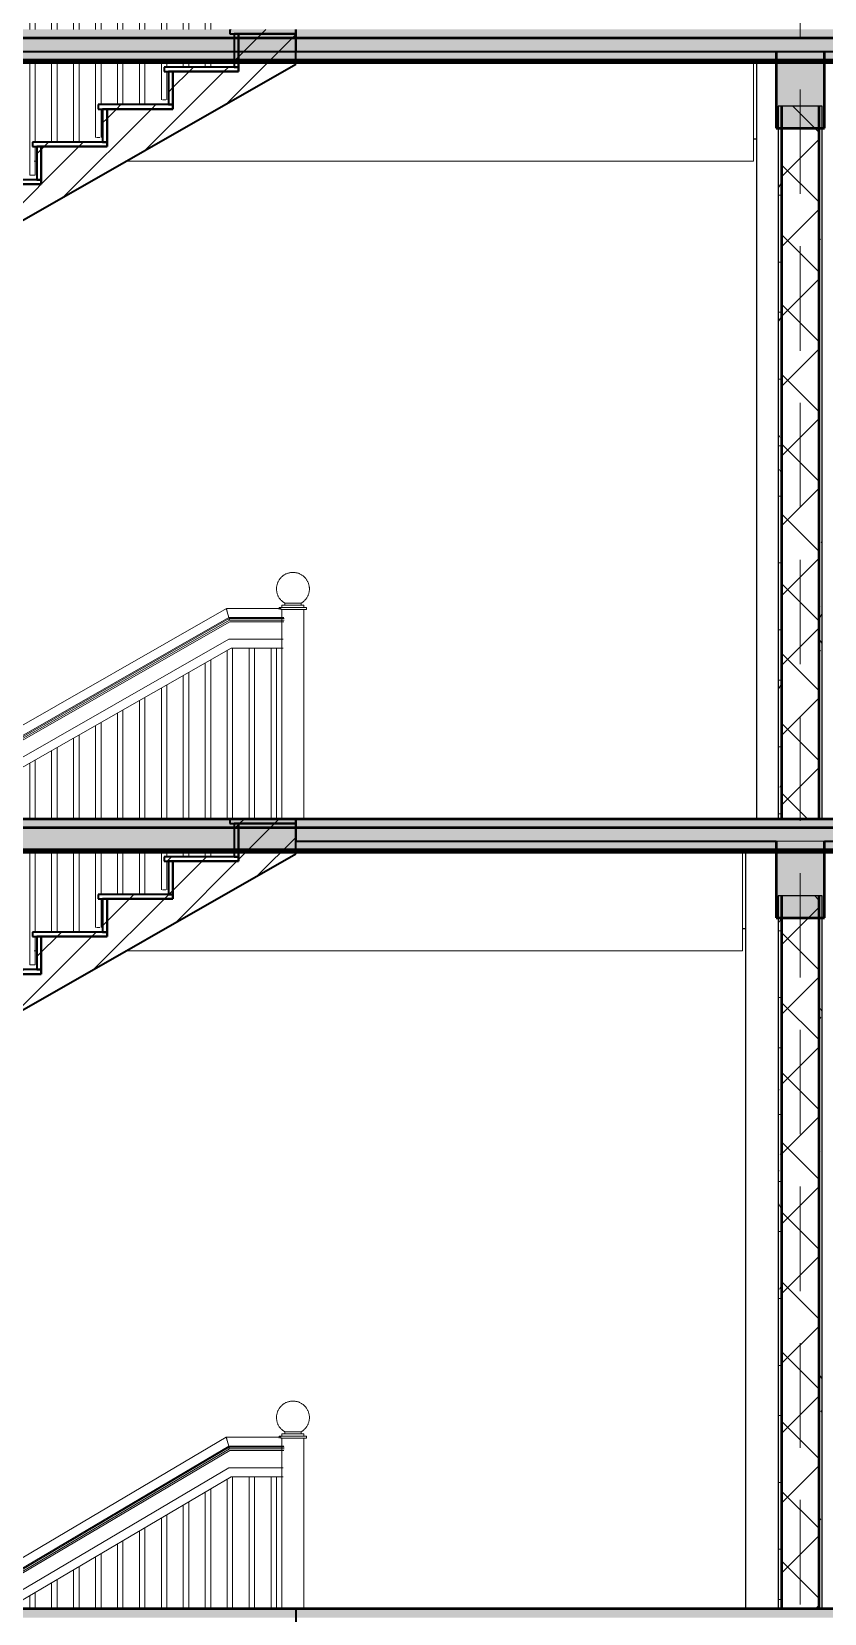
# Model space of a CAD drawing. Header units: millimetres. Extents: x -20510 to 108935, y -243239 to 20306.
# Drawn here: x 53696 to 57310, y -60120 to -52910 of the extents above; entities that cross this region are included whole.
import ezdxf

# ---------------------------------------------------------------- set-up
doc = ezdxf.new("R2010")
doc.units = ezdxf.units.MM
doc.linetypes.add('Hidden', pattern=[714.375, 476.25, -238.125])
for name, color, linetype, lineweight in [('A-FLOR', 7, 'Continuous', 9), ('A-FLOR-HRAL', 2, 'Continuous', 9), ('A-FLOR-MCUT', 7, 'Continuous', 50), ('A-FLOR-PATT', 8, 'Continuous', 9), ('A-WALL', 7, 'Continuous', 25), ('A-WALL-PATT', 8, 'Continuous', 18), ('S-BEAM', 7, 'Continuous', 9), ('S-COLS', 7, 'Continuous', 25), ('S-FNDN', 7, 'Continuous', 9), ('S-GRID', 1, 'Continuous', 9), ('S-STRS', 2, 'Continuous', 18)]:
    doc.layers.add(name, color=color, linetype=linetype, lineweight=lineweight)
pattern_1 = [(0, (59370.136, -57999.29), (304.8, 76.2), [25.146, -203.454, 25.146, -203.454, -1219.2]), (0, (59370.136, -57999.29), (304.8, 76.2), [-457.2, 25.146, -432.054, 25.146, -203.454, -533.4]), (0, (59370.136, -57999.29), (304.8, 76.2), [-1143, 25.146, -127.254, 25.146, -355.854]), (120, (59484.436, -57961.19), (-218.3911, 225.8645), [25.146, -203.454, 25.146, -203.454, -1219.2]), (120, (59484.436, -57961.19), (-218.3911, 225.8645), [-457.2, 25.146, -432.054, 25.146, -203.454, -533.4]), (120, (59484.436, -57961.19), (-218.3911, 225.8645), [-1143, 25.146, -127.254, 25.146, -355.854]), (240, (59522.536, -57808.79), (-86.4089, -302.0645), [25.146, -203.454, 25.146, -203.454, -1219.2]), (240, (59522.536, -57808.79), (-86.4089, -302.0645), [-457.2, 25.146, -432.054, 25.146, -203.454, -533.4]), (240, (59522.536, -57808.79), (-86.4089, -302.0645), [-1143, 25.146, -127.254, 25.146, -355.854])]
pattern_2 = [(45, (59370.14, -57999.3), (-159.099, 159.099), []), (135, (59370.14, -57999.3), (-159.099, -159.099), [])]
pattern_3 = [(45, (59370.14, -57999.29), (-79.5495, 79.5495), [])]

# ---------------------------------------------------------------- blocks, each defined once
blk = doc.blocks.new('Railing - 150mm-2368385-MẶT CẮT 3-3')
at = {"layer": 'A-FLOR-HRAL'}
for p, q in [((-10175, 4678.7), (-10175, 4688.2)), ((-10050, 4688.2), (-10175, 4688.2)), ((-10162.5, 4688.2), (-10162.5, 4697.7)), ((-10062.5, 4697.7), (-10162.5, 4697.7)), ((-10150, 4697.7), (-10150, 4707.8)), ((-10075, 4707.8), (-10150, 4707.8)), ((-10075, 4707.8), (-10075, 4697.7)), ((-10062.5, 4697.7), (-10062.5, 4688.2)), ((-10050, 4688.2), (-10050, 4678.7)), ((-10050, 4678.7), (-10168.8, 4678.7)), ((-10162.5, 3900), (-10162.5, 4678.7)), ((-10062.5, 4678.7), (-10062.5, 3900)), ((-10162.5, 3722.7), (-10162.5, 3750)), ((-10062.5, 3750), (-10062.5, 3572.7)), ((-10063.8, 3572.7), (-10099.7, 3572.7))]:
    blk.add_line(p, q, dxfattribs=at)
at = {"layer": 'A-FLOR-HRAL', "flags": 128}
for points in [[(-10112.5, 4847.7), (-10115.5, 4847.7), (-10118.5, 4847.5), (-10121.5, 4847.2), (-10124.4, 4846.8), (-10127.4, 4846.2), (-10130.3, 4845.6), (-10133.2, 4844.8), (-10136.1, 4843.9), (-10138.9, 4842.9), (-10141.7, 4841.8), (-10144.4, 4840.6), (-10147.1, 4839.3), (-10149.8, 4837.8), (-10152.3, 4836.3), (-10154.8, 4834.6), (-10157.3, 4832.9), (-10159.7, 4831), (-10162, 4829.1), (-10164.2, 4827.1), (-10166.3, 4825), (-10168.3, 4822.8), (-10170.3, 4820.5), (-10172.2, 4818.2), (-10173.9, 4815.7), (-10175.6, 4813.2), (-10177.2, 4810.7), (-10178.6, 4808.1), (-10180, 4805.4), (-10181.3, 4802.7), (-10182.4, 4799.9), (-10183.4, 4797.1), (-10184.4, 4794.2), (-10185.2, 4791.3), (-10185.8, 4788.4), (-10186.4, 4785.5), (-10186.9, 4782.5), (-10187.2, 4779.5), (-10187.4, 4776.5), (-10187.5, 4773.5), (-10187.5, 4770.5), (-10187.3, 4767.5), (-10187.1, 4764.6), (-10186.7, 4761.6), (-10186.2, 4758.6), (-10185.5, 4755.7), (-10184.8, 4752.8), (-10183.9, 4749.9), (-10183, 4747.1), (-10181.9, 4744.3), (-10180.7, 4741.5), (-10179.4, 4738.8), (-10178, 4736.2), (-10176.5, 4733.6), (-10174.9, 4731), (-10173.1, 4728.6), (-10171.3, 4726.2), (-10169.4, 4723.9), (-10167.4, 4721.6), (-10165.3, 4719.5), (-10163.2, 4717.4), (-10160.9, 4715.4), (-10158.6, 4713.6), (-10156.2, 4711.8), (-10153.7, 4710.1), (-10151.2, 4708.5), (-10150, 4707.8)], [(-10075, 4707.8), (-10072.4, 4709.3), (-10069.9, 4711), (-10067.5, 4712.7), (-10065.1, 4714.6), (-10062.8, 4716.5), (-10060.6, 4718.6), (-10058.5, 4720.7), (-10056.5, 4722.9), (-10054.5, 4725.1), (-10052.7, 4727.5), (-10050.9, 4729.9), (-10049.2, 4732.4), (-10047.7, 4735), (-10046.2, 4737.6), (-10044.9, 4740.3), (-10043.6, 4743), (-10042.5, 4745.8), (-10041.5, 4748.6), (-10040.6, 4751.5), (-10039.8, 4754.4), (-10039.1, 4757.3), (-10038.5, 4760.2), (-10038.1, 4763.2), (-10037.8, 4766.2), (-10037.6, 4769.2), (-10037.5, 4772.2), (-10037.5, 4775.2), (-10037.7, 4778.2), (-10038, 4781.2), (-10038.4, 4784.1), (-10038.9, 4787.1), (-10039.5, 4790), (-10040.3, 4792.9), (-10041.1, 4795.8), (-10042.1, 4798.6), (-10043.2, 4801.4), (-10044.4, 4804.2), (-10045.7, 4806.9), (-10047.1, 4809.5), (-10048.7, 4812.1), (-10050.3, 4814.6), (-10052, 4817.1), (-10053.8, 4819.5), (-10055.8, 4821.8), (-10057.8, 4824), (-10059.9, 4826.2), (-10062, 4828.2), (-10064.3, 4830.2), (-10066.6, 4832.1), (-10069, 4833.9), (-10071.5, 4835.5), (-10074.1, 4837.1), (-10076.7, 4838.6), (-10079.3, 4840), (-10082.1, 4841.3), (-10084.8, 4842.4), (-10087.6, 4843.5), (-10090.5, 4844.4), (-10093.4, 4845.2), (-10096.3, 4846), (-10099.2, 4846.5), (-10102.2, 4847), (-10105.2, 4847.4), (-10108.2, 4847.6), (-10111.2, 4847.7), (-10112.5, 4847.7)]]:
    blk.add_lwpolyline(points, dxfattribs=at)
blk = doc.blocks.new('Railing - 25mm-V7-MẶT CẮT 3-3')
at = {"layer": 'A-FLOR-HRAL'}
for p, q in [((-11287.5, 3975.1), (-11287.5, 3900)), ((-11312.5, 3900), (-11312.5, 3960.3)), ((-11312.5, 3040.9), (-11312.5, 3750)), ((-11287.5, 3750), (-11287.5, 3190.9)), ((-11287.5, 3170.9), (-11287.5, 3040.9)), ((-11312.5, 3040.9), (-11300, 3040.9)), ((-11300, 3040.9), (-11287.5, 3040.9))]:
    blk.add_line(p, q, dxfattribs=at)
blk = doc.blocks.new('Railing - 25mm-V8-MẶT CẮT 3-3')
at = {"layer": 'A-FLOR-HRAL'}
for p, q in [((-11212.5, 3900), (-11212.5, 4019.4)), ((-11187.5, 4034.2), (-11187.5, 3900)), ((-11212.5, 3190.9), (-11212.5, 3750)), ((-11187.5, 3750), (-11187.5, 3190.9))]:
    blk.add_line(p, q, dxfattribs=at)
blk = doc.blocks.new('Railing - 25mm-V9-MẶT CẮT 3-3')
at = {"layer": 'A-FLOR-HRAL'}
for p, q in [((-11112.5, 3900), (-11112.5, 4078.5)), ((-11087.5, 4093.2), (-11087.5, 3900)), ((-11112.5, 3190.9), (-11112.5, 3750)), ((-11087.5, 3750), (-11087.5, 3190.9))]:
    blk.add_line(p, q, dxfattribs=at)
blk = doc.blocks.new('Railing - 25mm-V10-MẶT CẮT 3-3')
at = {"layer": 'A-FLOR-HRAL'}
for p, q in [((-11012.5, 3900), (-11012.5, 4137.6)), ((-10987.5, 4152.3), (-10987.5, 3900)), ((-11012.5, 3218.2), (-11012.5, 3750)), ((-10987.5, 3750), (-10987.5, 3368.2)), ((-10987.5, 3348.2), (-10987.5, 3218.2)), ((-11012.5, 3218.2), (-11000, 3218.2)), ((-11000, 3218.2), (-10987.5, 3218.2))]:
    blk.add_line(p, q, dxfattribs=at)
blk = doc.blocks.new('Railing - 25mm-V11-MẶT CẮT 3-3')
at = {"layer": 'A-FLOR-HRAL'}
for p, q in [((-10912.5, 3900), (-10912.5, 4196.7)), ((-10887.5, 4211.4), (-10887.5, 3900)), ((-10912.5, 3368.2), (-10912.5, 3750)), ((-10887.5, 3750), (-10887.5, 3368.2))]:
    blk.add_line(p, q, dxfattribs=at)
blk = doc.blocks.new('Railing - 25mm-V12-MẶT CẮT 3-3')
at = {"layer": 'A-FLOR-HRAL'}
for p, q in [((-10812.5, 3900), (-10812.5, 4255.3)), ((-10787.5, 4270.5), (-10787.5, 3900)), ((-10812.5, 3368.2), (-10812.5, 3750)), ((-10787.5, 3750), (-10787.5, 3368.2))]:
    blk.add_line(p, q, dxfattribs=at)
blk = doc.blocks.new('Railing - 25mm-V13-MẶT CẮT 3-3')
at = {"layer": 'A-FLOR-HRAL'}
for p, q in [((-10687.5, 4329.6), (-10687.5, 3900)), ((-10712.5, 3900), (-10712.5, 4314.8)), ((-10712.5, 3395.5), (-10712.5, 3750)), ((-10687.5, 3750), (-10687.5, 3545.5)), ((-10687.5, 3525.5), (-10687.5, 3395.5)), ((-10707.7, 3395.5), (-10700, 3395.5)), ((-10700, 3395.5), (-10692.3, 3395.5))]:
    blk.add_line(p, q, dxfattribs=at)
blk = doc.blocks.new('Railing - 25mm-V14-MẶT CẮT 3-3')
at = {"layer": 'A-FLOR-HRAL'}
for p, q in [((-10612.5, 3900), (-10612.5, 4373.9)), ((-10587.5, 4388.7), (-10587.5, 3900)), ((-10612.5, 3545.5), (-10612.5, 3750)), ((-10587.5, 3750), (-10587.5, 3545.5))]:
    blk.add_line(p, q, dxfattribs=at)
blk = doc.blocks.new('Railing - 25mm-V15-MẶT CẮT 3-3')
at = {"layer": 'A-FLOR-HRAL'}
for p, q in [((-10512.5, 3900), (-10512.5, 4433)), ((-10487.5, 4447.8), (-10487.5, 3900)), ((-10512.5, 3545.5), (-10512.5, 3750)), ((-10487.5, 3750), (-10487.5, 3545.5))]:
    blk.add_line(p, q, dxfattribs=at)
blk = doc.blocks.new('Railing - 25mm-V16-MẶT CẮT 3-3')
at = {"layer": 'A-FLOR-HRAL'}
for p, q in [((-10412.5, 3900), (-10412.5, 4492.1)), ((-10387.5, 4502.7), (-10387.5, 3900)), ((-10412.5, 3572.7), (-10412.5, 3750)), ((-10387.5, 3750), (-10387.5, 3722.7)), ((-10387.5, 3702.7), (-10387.5, 3572.7)), ((-10407.7, 3572.7), (-10400, 3572.7)), ((-10400, 3572.7), (-10392.3, 3572.7))]:
    blk.add_line(p, q, dxfattribs=at)
blk = doc.blocks.new('Railing - 25mm-V17-MẶT CẮT 3-3')
at = {"layer": 'A-FLOR-HRAL'}
for p, q in [((-10312.5, 3900), (-10312.5, 4502.7)), ((-10287.5, 4502.7), (-10287.5, 3900)), ((-10312.5, 3722.7), (-10312.5, 3750)), ((-10287.5, 3750), (-10287.5, 3722.7))]:
    blk.add_line(p, q, dxfattribs=at)
blk = doc.blocks.new('Railing - Railing-2368377-MẶT CẮT 3-3')
at = {"layer": 'A-FLOR-HRAL'}
for p, q in [((-10416.5, 4683.1), (-11741.7, 3900)), ((-10405.2, 4641.8), (-11660.5, 3900)), ((-10403.9, 4637), (-11651.1, 3900)), ((-10403.9, 4637), (-11651.1, 3900)), ((-11636.1, 3900), (-10401.8, 4629.4)), ((-10401.8, 4629.4), (-11636.1, 3900)), ((-10400, 4622.7), (-11623.1, 3900)), ((-10166.2, 4683.1), (-10416.5, 4683.1)), ((-10405.2, 4641.8), (-10412.4, 4668)), ((-10154.4, 4641.8), (-10405.2, 4641.8)), ((-10152.5, 4637), (-10403.9, 4637)), ((-10154.4, 4637), (-10403.9, 4637)), ((-10401.8, 4629.4), (-10152.5, 4629.4)), ((-10154.4, 4629.4), (-10401.8, 4629.4)), ((-10154.4, 4622.7), (-10400, 4622.7)), ((-10405.5, 4542.7), (-11493.2, 3900)), ((-10156.4, 4542.7), (-10405.5, 4542.7)), ((-10394.5, 4502.7), (-11414.5, 3900)), ((-10156.4, 4502.7), (-10394.5, 4502.7))]:
    blk.add_line(p, q, dxfattribs=at)
for points, knots in [([(-10412.4, 4668), (-10412.6, 4669), (-10413.2, 4671.1), (-10414.1, 4674.3), (-10414.9, 4677.2), (-10415.8, 4680.5), (-10416.4, 4682.7), (-10416.5, 4683.1), (-10416.5, 4683.1)], [0, 0, 0, 0, 0.142857, 0.285714, 0.428571, 0.571429, 0.857143, 1, 1, 1, 1]), ([(-10401.8, 4629.4), (-10401.8, 4629.4), (-10401.9, 4629.6), (-10402.1, 4630.4), (-10402.3, 4631.2), (-10402.6, 4632.2), (-10402.9, 4633.2), (-10403.1, 4634.2), (-10403.4, 4635.1), (-10403.6, 4635.9), (-10403.8, 4636.5), (-10403.9, 4636.9), (-10403.9, 4637), (-10403.9, 4637)], [0, 0, 0, 0, 0.166667, 0.25, 0.333333, 0.416667, 0.5, 0.583333, 0.666667, 0.75, 0.833333, 0.916667, 1, 1, 1, 1])]:
    blk.add_open_spline(points, degree=3, knots=knots, dxfattribs=at)
for name, p in [('Railing - 150mm-2368385-MẶT CẮT 3-3', (0, 0)), ('Railing - 25mm-V16-MẶT CẮT 3-3', (0, 0)), ('Railing - 25mm-V17-MẶT CẮT 3-3', (0, 0)), ('Railing - 25mm-V17-MẶT CẮT 3-3', (100, 0)), ('Railing - 25mm-V15-MẶT CẮT 3-3', (0, 0)), ('Railing - 25mm-V13-MẶT CẮT 3-3', (0, 0)), ('Railing - 25mm-V14-MẶT CẮT 3-3', (0, 0)), ('Railing - 25mm-V12-MẶT CẮT 3-3', (0, 0)), ('Railing - 25mm-V11-MẶT CẮT 3-3', (0, 0)), ('Railing - 25mm-V10-MẶT CẮT 3-3', (0, 0)), ('Railing - 25mm-V9-MẶT CẮT 3-3', (0, 0)), ('Railing - 25mm-V7-MẶT CẮT 3-3', (0, 0)), ('Railing - 25mm-V8-MẶT CẮT 3-3', (0, 0))]:
    blk.add_blockref(name, p)
blk = doc.blocks.new('Railing - 150mm-V20-MẶT CẮT 3-3')
at = {"layer": 'A-FLOR-HRAL'}
for p, q in [((-10175, 8455.9), (-10175, 8465.5)), ((-10050, 8465.5), (-10175, 8465.5)), ((-10050, 8455.9), (-10168.8, 8455.9)), ((-10162.5, 8465.5), (-10162.5, 8475)), ((-10062.5, 8475), (-10162.5, 8475)), ((-10162.5, 7500), (-10162.5, 8455.9)), ((-10150, 8475), (-10150, 8485)), ((-10075, 8485), (-10150, 8485)), ((-10075, 8485), (-10075, 8475)), ((-10062.5, 8475), (-10062.5, 8465.5)), ((-10062.5, 8455.9), (-10062.5, 7500)), ((-10050, 8465.5), (-10050, 8455.9))]:
    blk.add_line(p, q, dxfattribs=at)
at = {"layer": 'A-FLOR-HRAL', "flags": 128}
for points in [[(-10112.5, 8625), (-10115.5, 8624.9), (-10118.5, 8624.8), (-10121.5, 8624.5), (-10124.4, 8624), (-10127.4, 8623.5), (-10130.3, 8622.9), (-10133.2, 8622.1), (-10136.1, 8621.2), (-10138.9, 8620.2), (-10141.7, 8619.1), (-10144.4, 8617.9), (-10147.1, 8616.5), (-10149.8, 8615.1), (-10152.3, 8613.5), (-10154.8, 8611.9), (-10157.3, 8610.2), (-10159.7, 8608.3), (-10162, 8606.4), (-10164.2, 8604.4), (-10166.3, 8602.3), (-10168.3, 8600.1), (-10170.3, 8597.8), (-10172.2, 8595.4), (-10173.9, 8593), (-10175.6, 8590.5), (-10177.2, 8588), (-10178.6, 8585.3), (-10180, 8582.7), (-10181.3, 8580), (-10182.4, 8577.2), (-10183.4, 8574.4), (-10184.4, 8571.5), (-10185.2, 8568.6), (-10185.8, 8565.7), (-10186.4, 8562.7), (-10186.9, 8559.8), (-10187.2, 8556.8), (-10187.4, 8553.8), (-10187.5, 8550.8), (-10187.5, 8547.8), (-10187.3, 8544.8), (-10187.1, 8541.8), (-10186.7, 8538.9), (-10186.2, 8535.9), (-10185.5, 8533), (-10184.8, 8530.1), (-10183.9, 8527.2), (-10183, 8524.3), (-10181.9, 8521.5), (-10180.7, 8518.8), (-10179.4, 8516.1), (-10178, 8513.4), (-10176.5, 8510.8), (-10174.9, 8508.3), (-10173.1, 8505.9), (-10171.3, 8503.5), (-10169.4, 8501.2), (-10167.4, 8498.9), (-10165.3, 8496.8), (-10163.2, 8494.7), (-10160.9, 8492.7), (-10158.6, 8490.8), (-10156.2, 8489), (-10153.7, 8487.3), (-10151.2, 8485.7), (-10150, 8485)], [(-10075, 8485), (-10072.4, 8486.6), (-10069.9, 8488.3), (-10067.5, 8490), (-10065.1, 8491.9), (-10062.8, 8493.8), (-10060.6, 8495.8), (-10058.5, 8497.9), (-10056.5, 8500.1), (-10054.5, 8502.4), (-10052.7, 8504.8), (-10050.9, 8507.2), (-10049.2, 8509.7), (-10047.7, 8512.3), (-10046.2, 8514.9), (-10044.9, 8517.6), (-10043.6, 8520.3), (-10042.5, 8523.1), (-10041.5, 8525.9), (-10040.6, 8528.8), (-10039.8, 8531.6), (-10039.1, 8534.6), (-10038.5, 8537.5), (-10038.1, 8540.5), (-10037.8, 8543.5), (-10037.6, 8546.5), (-10037.5, 8549.5), (-10037.5, 8552.5), (-10037.7, 8555.5), (-10038, 8558.4), (-10038.4, 8561.4), (-10038.9, 8564.4), (-10039.5, 8567.3), (-10040.3, 8570.2), (-10041.1, 8573.1), (-10042.1, 8575.9), (-10043.2, 8578.7), (-10044.4, 8581.5), (-10045.7, 8584.2), (-10047.1, 8586.8), (-10048.7, 8589.4), (-10050.3, 8591.9), (-10052, 8594.4), (-10053.8, 8596.7), (-10055.8, 8599), (-10057.8, 8601.3), (-10059.9, 8603.4), (-10062, 8605.5), (-10064.3, 8607.5), (-10066.6, 8609.3), (-10069, 8611.1), (-10071.5, 8612.8), (-10074.1, 8614.4), (-10076.7, 8615.9), (-10079.3, 8617.3), (-10082.1, 8618.5), (-10084.8, 8619.7), (-10087.6, 8620.8), (-10090.5, 8621.7), (-10093.4, 8622.5), (-10096.3, 8623.2), (-10099.2, 8623.8), (-10102.2, 8624.3), (-10105.2, 8624.6), (-10108.2, 8624.9), (-10111.2, 8625), (-10112.5, 8625)]]:
    blk.add_lwpolyline(points, dxfattribs=at)
blk = doc.blocks.new('Railing - 25mm-V29-MẶT CẮT 3-3')
at = {"layer": 'A-FLOR-HRAL'}
for p, q in [((-11312.5, 7500), (-11312.5, 7755.5)), ((-11287.5, 7769.8), (-11287.5, 7500)), ((-11312.5, 6835.7), (-11312.5, 7350)), ((-11287.5, 7350), (-11287.5, 6985.7)), ((-11287.5, 6965.7), (-11287.5, 6835.7)), ((-11312.5, 6835.7), (-11300, 6835.7)), ((-11300, 6835.7), (-11287.5, 6835.7))]:
    blk.add_line(p, q, dxfattribs=at)
blk = doc.blocks.new('Railing - 25mm-V30-MẶT CẮT 3-3')
at = {"layer": 'A-FLOR-HRAL'}
for p, q in [((-11212.5, 7500), (-11212.5, 7812.7)), ((-11187.5, 7827), (-11187.5, 7500)), ((-11212.5, 6985.7), (-11212.5, 7350)), ((-11187.5, 7350), (-11187.5, 6985.7))]:
    blk.add_line(p, q, dxfattribs=at)
blk = doc.blocks.new('Railing - 25mm-V31-MẶT CẮT 3-3')
at = {"layer": 'A-FLOR-HRAL'}
for p, q in [((-11112.5, 7500), (-11112.5, 7869.8)), ((-11087.5, 7884.1), (-11087.5, 7500)), ((-11112.5, 6985.7), (-11112.5, 7350)), ((-11087.5, 7350), (-11087.5, 6985.7))]:
    blk.add_line(p, q, dxfattribs=at)
blk = doc.blocks.new('Railing - 25mm-V32-MẶT CẮT 3-3')
at = {"layer": 'A-FLOR-HRAL'}
for p, q in [((-10987.5, 7941.3), (-10987.5, 7500)), ((-11012.5, 7500), (-11012.5, 7927)), ((-11012.5, 7007.1), (-11012.5, 7350)), ((-10987.5, 7350), (-10987.5, 7157.1)), ((-10987.5, 7137.1), (-10987.5, 7007.1)), ((-11007.7, 7007.1), (-11000, 7007.1)), ((-11000, 7007.1), (-10992.3, 7007.1))]:
    blk.add_line(p, q, dxfattribs=at)
blk = doc.blocks.new('Railing - 25mm-V33-MẶT CẮT 3-3')
at = {"layer": 'A-FLOR-HRAL'}
for p, q in [((-10912.5, 7500), (-10912.5, 7984.1)), ((-10887.5, 7998.4), (-10887.5, 7500)), ((-10912.5, 7157.1), (-10912.5, 7350)), ((-10887.5, 7350), (-10887.5, 7157.1))]:
    blk.add_line(p, q, dxfattribs=at)
blk = doc.blocks.new('Railing - 25mm-V34-MẶT CẮT 3-3')
at = {"layer": 'A-FLOR-HRAL'}
for p, q in [((-10812.5, 7500), (-10812.5, 8041.3)), ((-10787.5, 8055.5), (-10787.5, 7500)), ((-10812.5, 7157.1), (-10812.5, 7350)), ((-10787.5, 7350), (-10787.5, 7157.1))]:
    blk.add_line(p, q, dxfattribs=at)
blk = doc.blocks.new('Railing - 25mm-V35-MẶT CẮT 3-3')
at = {"layer": 'A-FLOR-HRAL'}
for p, q in [((-10712.5, 7500), (-10712.5, 8098.4)), ((-10687.5, 8112.7), (-10687.5, 7500)), ((-10712.5, 7178.6), (-10712.5, 7350)), ((-10687.5, 7350), (-10687.5, 7328.6)), ((-10687.5, 7308.6), (-10687.5, 7178.6)), ((-10707.7, 7178.6), (-10700, 7178.6)), ((-10700, 7178.6), (-10692.3, 7178.6))]:
    blk.add_line(p, q, dxfattribs=at)
blk = doc.blocks.new('Railing - 25mm-V36-MẶT CẮT 3-3')
at = {"layer": 'A-FLOR-HRAL'}
for p, q in [((-10612.5, 7500), (-10612.5, 8155.5)), ((-10587.5, 8169.8), (-10587.5, 7500)), ((-10612.5, 7328.6), (-10612.5, 7350)), ((-10587.5, 7350), (-10587.5, 7328.6))]:
    blk.add_line(p, q, dxfattribs=at)
blk = doc.blocks.new('Railing - 25mm-V37-MẶT CẮT 3-3')
at = {"layer": 'A-FLOR-HRAL'}
for p, q in [((-10487.5, 8226.3), (-10487.5, 7500)), ((-10512.5, 7500), (-10512.5, 8212.7)), ((-10512.5, 7328.6), (-10512.5, 7350)), ((-10487.5, 7350), (-10487.5, 7328.6))]:
    blk.add_line(p, q, dxfattribs=at)
blk = doc.blocks.new('Railing - 25mm-V38-MẶT CẮT 3-3')
at = {"layer": 'A-FLOR-HRAL'}
for p, q in [((-10412.5, 7500), (-10412.5, 8269.8)), ((-10387.5, 8280), (-10387.5, 7500))]:
    blk.add_line(p, q, dxfattribs=at)
blk = doc.blocks.new('Railing - 25mm-V39-MẶT CẮT 3-3')
at = {"layer": 'A-FLOR-HRAL'}
for p, q in [((-10312.5, 7500), (-10312.5, 8280)), ((-10287.5, 8280), (-10287.5, 7500))]:
    blk.add_line(p, q, dxfattribs=at)
blk = doc.blocks.new('Railing - Railing-2370128-MẶT CẮT 3-3')
at = {"layer": 'A-FLOR-HRAL'}
for p, q in [((-10416, 8460.3), (-12096.6, 7500)), ((-10166.2, 8460.3), (-10416, 8460.3)), ((-10405.1, 8419.1), (-10412, 8445.2)), ((-10405.1, 8419.1), (-12013.4, 7500)), ((-10403.8, 8414.2), (-12003.7, 7500)), ((-10403.8, 8414.2), (-12003.7, 7500)), ((-11988.4, 7500), (-10401.8, 8406.6)), ((-10401.8, 8406.6), (-11988.4, 7500)), ((-10400, 8400), (-11975, 7500)), ((-10154.4, 8419.1), (-10405.1, 8419.1)), ((-10152.5, 8414.2), (-10403.8, 8414.2)), ((-10154.4, 8414.2), (-10403.8, 8414.2)), ((-10401.8, 8406.6), (-10152.5, 8406.6)), ((-10154.4, 8406.6), (-10401.8, 8406.6)), ((-10154.4, 8400), (-10400, 8400)), ((-10405.3, 8320), (-11840.3, 7500)), ((-10156.4, 8320), (-10405.3, 8320)), ((-10394.7, 8280), (-11759.7, 7500)), ((-10156.4, 8280), (-10394.7, 8280))]:
    blk.add_line(p, q, dxfattribs=at)
for points, knots in [([(-10412, 8445.2), (-10412.3, 8446.3), (-10412.9, 8448.4), (-10413.7, 8451.6), (-10414.5, 8454.5), (-10415.4, 8457.8), (-10415.9, 8459.9), (-10416, 8460.3), (-10416, 8460.3)], [0, 0, 0, 0, 0.142857, 0.285714, 0.428571, 0.571429, 0.857143, 1, 1, 1, 1]), ([(-10401.8, 8406.6), (-10401.8, 8406.6), (-10401.8, 8406.9), (-10402, 8407.7), (-10402.3, 8408.5), (-10402.5, 8409.4), (-10402.8, 8410.4), (-10403, 8411.4), (-10403.3, 8412.4), (-10403.5, 8413.2), (-10403.7, 8413.8), (-10403.8, 8414.1), (-10403.8, 8414.2), (-10403.8, 8414.2)], [0, 0, 0, 0, 0.166667, 0.25, 0.333333, 0.416667, 0.5, 0.583333, 0.666667, 0.75, 0.833333, 0.916667, 1, 1, 1, 1])]:
    blk.add_open_spline(points, degree=3, knots=knots, dxfattribs=at)
for name, p in [('Railing - 150mm-V20-MẶT CẮT 3-3', (0, 0)), ('Railing - 25mm-V37-MẶT CẮT 3-3', (0, 0)), ('Railing - 25mm-V38-MẶT CẮT 3-3', (0, 0)), ('Railing - 25mm-V39-MẶT CẮT 3-3', (0, 0)), ('Railing - 25mm-V39-MẶT CẮT 3-3', (100, 0)), ('Railing - 25mm-V36-MẶT CẮT 3-3', (0, 0)), ('Railing - 25mm-V35-MẶT CẮT 3-3', (0, 0)), ('Railing - 25mm-V34-MẶT CẮT 3-3', (0, 0)), ('Railing - 25mm-V32-MẶT CẮT 3-3', (0, 0)), ('Railing - 25mm-V33-MẶT CẮT 3-3', (0, 0)), ('Railing - 25mm-V31-MẶT CẮT 3-3', (0, 0)), ('Railing - 25mm-V30-MẶT CẮT 3-3', (0, 0)), ('Railing - 25mm-V29-MẶT CẮT 3-3', (0, 0))]:
    blk.add_blockref(name, p)
blk = doc.blocks.new('Railing - 25mm-V47-MẶT CẮT 3-3')
at = {"layer": 'A-FLOR-HRAL'}
for p, q in [((-11112.5, 11100), (-11112.5, 11469.2)), ((-11087.5, 11484.1), (-11087.5, 11100)), ((-11112.5, 10585.7), (-11112.5, 10950)), ((-11087.5, 10950), (-11087.5, 10585.7))]:
    blk.add_line(p, q, dxfattribs=at)
blk = doc.blocks.new('Railing - 25mm-V48-MẶT CẮT 3-3')
at = {"layer": 'A-FLOR-HRAL'}
for p, q in [((-10487.5, 11827), (-10487.5, 11100)), ((-10512.5, 11100), (-10512.5, 11812.7)), ((-10512.5, 10928.6), (-10512.5, 10950)), ((-10487.5, 10950), (-10487.5, 10928.6))]:
    blk.add_line(p, q, dxfattribs=at)
blk = doc.blocks.new('Railing - Railing-2370322-MẶT CẮT 3-3')
for name, p in [('Railing - 25mm-V48-MẶT CẮT 3-3', (0, 0)), ('Railing - 25mm-V36-MẶT CẮT 3-3', (0, 3600)), ('Railing - 25mm-V35-MẶT CẮT 3-3', (0, 3600)), ('Railing - 25mm-V34-MẶT CẮT 3-3', (0, 3600)), ('Railing - 25mm-V32-MẶT CẮT 3-3', (0, 3600)), ('Railing - 25mm-V33-MẶT CẮT 3-3', (0, 3600)), ('Railing - 25mm-V47-MẶT CẮT 3-3', (0, 0)), ('Railing - 25mm-V30-MẶT CẮT 3-3', (0, 3600)), ('Railing - 25mm-V29-MẶT CẮT 3-3', (0, 3600))]:
    blk.add_blockref(name, p)
blk = doc.blocks.new('M_Concrete-Rectangular-Column - COT250X350-V50-MẶT CẮT 3-3')
at = {"layer": 'S-COLS'}
blk.add_line((-8050, 7350), (-8050, 3900), dxfattribs=at)
blk = doc.blocks.new('M_Concrete-Rectangular-Column - COT220X300-V51-MẶT CẮT 3-3')
at = {"layer": 'S-COLS'}
blk.add_line((-8000, 10950), (-8000, 7500), dxfattribs=at)

msp = doc.modelspace()

# ---------------------------------------------------------------- hatches: boundary and pattern name
at = {"layer": 'A-FLOR-PATT'}
for points in [[(65100.4, -52940), (65100.4, -52900), (50000, -52900), (50000, -52940), (64937.3, -52940)], [(50000, -53040), (65100.4, -53040), (65100.4, -52940), (50000, -52940)], [(64773.6, -56540), (65100.4, -56540), (65100.4, -56500), (50000, -56500), (50000, -56540), (64446.1, -56540)], [(54540.3, -56640), (65100.4, -56640), (65100.4, -56540), (50000, -56540), (50000, -56640), (54458.4, -56640)], [(64937.3, -60140), (65100.4, -60140), (65100.4, -60100), (50000, -60100), (50000, -60140), (64773.6, -60140)]]:
    msp.add_hatch(color=256, dxfattribs=at).paths.add_polyline_path(points)
at = {"layer": 'A-FLOR-PATT', "lineweight": 18}
for points in [[(65100.4, -53050), (65100.4, -53040), (50000, -53040), (50000, -53050), (64937.3, -53050)], [(65100.4, -56650), (65100.4, -56640), (50000, -56640), (50000, -56650), (64937.3, -56650)]]:
    msp.add_hatch(color=256, dxfattribs=at).paths.add_polyline_path(points)
at = {"layer": 'A-WALL-PATT', "lineweight": 18}
h = msp.add_hatch(dxfattribs=at)
h.set_pattern_fill('FP_1', color=256, style=0, pattern_type=2)
h.set_pattern_definition(pattern_1)
h.paths.add_polyline_path([(57115, -56500), (57115, -53250), (57100, -53250), (57100, -56500)])
h = msp.add_hatch(dxfattribs=at)
h.set_pattern_fill('FP_2', color=256, style=0, pattern_type=2)
h.set_pattern_definition(pattern_2)
h.paths.add_polyline_path([(57160, -56500), (57285, -56500), (57285, -53250), (57115, -53250), (57115, -56500)])
h = msp.add_hatch(dxfattribs=at)
h.set_pattern_fill('FP_1', color=256, style=0, pattern_type=2)
h.set_pattern_definition(pattern_1)
h.paths.add_polyline_path([(57300, -56500), (57300, -53250), (57285, -53250), (57285, -56500)])
h = msp.add_hatch(dxfattribs=at)
h.set_pattern_fill('FP_1', color=256, style=0, pattern_type=2)
h.set_pattern_definition(pattern_1)
h.paths.add_polyline_path([(57115, -60100), (57115, -56850), (57100, -56850), (57100, -60100)])
h = msp.add_hatch(dxfattribs=at)
h.set_pattern_fill('FP_2', color=256, style=0, pattern_type=2)
h.set_pattern_definition(pattern_2)
h.paths.add_polyline_path([(57241.9, -60100), (57285, -60100), (57285, -56850), (57115, -56850), (57115, -60100), (57160, -60100)])
h = msp.add_hatch(dxfattribs=at)
h.set_pattern_fill('FP_1', color=256, style=0, pattern_type=2)
h.set_pattern_definition(pattern_1)
h.paths.add_polyline_path([(57300, -60100), (57300, -56850), (57285, -56850), (57285, -60100)])
at = {"layer": 'S-BEAM'}
for points in [[(57310, -53350), (57310, -53000), (57090, -53000), (57090, -53350), (57241.9, -53350)], [(57310, -56950), (57310, -56600), (57090, -56600), (57090, -56950), (57241.9, -56950)]]:
    msp.add_hatch(color=256, dxfattribs=at).paths.add_polyline_path(points)
at = {"layer": 'S-STRS', "lineweight": 18}
h = msp.add_hatch(dxfattribs=at)
h.set_pattern_fill('FP_3', color=256, style=0, pattern_type=2)
h.set_pattern_definition(pattern_3)
h.paths.add_polyline_path([(51940, -54714.3), (52002.4, -54713.8), (53082.2, -54096.8), (53082.2, -54013.7), (53227.6, -54013.7), (54900, -53058), (54900, -52920), (54640, -52920), (54640, -53091.4), (54340, -53091.4), (54340, -53262.9), (54040, -53262.9), (54040, -53434.3), (53740, -53434.3), (53740, -53605.7), (53440, -53605.7), (53440, -53777.1), (53140, -53777.1), (53140, -53948.6), (52840, -53948.6), (52840, -54120), (52540, -54120), (52540, -54291.4), (52240, -54291.4), (52240, -54462.9), (51940, -54462.9), (51940, -54648.6)])
h = msp.add_hatch(dxfattribs=at)
h.set_pattern_fill('FP_3', color=256, style=0, pattern_type=2)
h.set_pattern_definition(pattern_3)
h.paths.add_polyline_path([(54900, -52920), (54900, -52900), (54600, -52900), (54600, -52920), (54867.8, -52920)])
h = msp.add_hatch(dxfattribs=at)
h.set_pattern_fill('FP_3', color=256, style=0, pattern_type=2)
h.set_pattern_definition(pattern_3)
h.paths.add_polyline_path([(54622.2, -53071.4), (54640, -53071.4), (54640, -52920), (54620, -52920), (54620, -53071.4)])
h = msp.add_hatch(dxfattribs=at)
h.set_pattern_fill('FP_3', color=256, style=0, pattern_type=2)
h.set_pattern_definition(pattern_3)
h.paths.add_polyline_path([(54622.2, -53091.4), (54640, -53091.4), (54640, -53071.4), (54300, -53071.4), (54300, -53091.4), (54540.3, -53091.4)])
h = msp.add_hatch(dxfattribs=at)
h.set_pattern_fill('FP_3', color=256, style=0, pattern_type=2)
h.set_pattern_definition(pattern_3)
h.paths.add_polyline_path([(54320, -53242.9), (54340, -53242.9), (54340, -53091.4), (54320, -53091.4), (54320, -53126.5)])
h = msp.add_hatch(dxfattribs=at)
h.set_pattern_fill('FP_3', color=256, style=0, pattern_type=2)
h.set_pattern_definition(pattern_3)
h.paths.add_polyline_path([(54212.8, -53262.9), (54340, -53262.9), (54340, -53242.9), (54000, -53242.9), (54000, -53262.9), (54131, -53262.9)])
h = msp.add_hatch(dxfattribs=at)
h.set_pattern_fill('FP_3', color=256, style=0, pattern_type=2)
h.set_pattern_definition(pattern_3)
h.paths.add_polyline_path([(54020, -53414.3), (54040, -53414.3), (54040, -53262.9), (54020, -53262.9), (54020, -53391.2)])
h = msp.add_hatch(dxfattribs=at)
h.set_pattern_fill('FP_3', color=256, style=0, pattern_type=2)
h.set_pattern_definition(pattern_3)
h.paths.add_polyline_path([(53967.2, -53434.3), (54040, -53434.3), (54040, -53414.3), (53700, -53414.3), (53700, -53434.3), (53885.4, -53434.3)])
h = msp.add_hatch(dxfattribs=at)
h.set_pattern_fill('FP_3', color=256, style=0, pattern_type=2)
h.set_pattern_definition(pattern_3)
h.paths.add_polyline_path([(53721.6, -53585.7), (53740, -53585.7), (53740, -53434.3), (53720, -53434.3), (53720, -53585.7)])
h = msp.add_hatch(dxfattribs=at)
h.set_pattern_fill('FP_3', color=256, style=0, pattern_type=2)
h.set_pattern_definition(pattern_3)
h.paths.add_polyline_path([(53721.6, -53605.7), (53740, -53605.7), (53740, -53585.7), (53400, -53585.7), (53400, -53605.7), (53639.8, -53605.7)])
h = msp.add_hatch(dxfattribs=at)
h.set_pattern_fill('FP_3', color=256, style=0, pattern_type=2)
h.set_pattern_definition(pattern_3)
h.paths.add_polyline_path([(51940, -58314.3), (52002.4, -58313.8), (54900, -56658), (54900, -56520), (54640, -56520), (54640, -56691.4), (54340, -56691.4), (54340, -56862.9), (54040, -56862.9), (54040, -57034.3), (53740, -57034.3), (53740, -57205.7), (53440, -57205.7), (53440, -57377.1), (53140, -57377.1), (53140, -57548.6), (52840, -57548.6), (52840, -57720), (52540, -57720), (52540, -57891.4), (52240, -57891.6), (52240, -58062.9), (51940, -58062.9), (51940, -58288.7)])
h = msp.add_hatch(dxfattribs=at)
h.set_pattern_fill('FP_3', color=256, style=0, pattern_type=2)
h.set_pattern_definition(pattern_3)
h.paths.add_polyline_path([(54785.9, -56520), (54900, -56520), (54900, -56500), (54600, -56500), (54600, -56520), (54704, -56520)])
h = msp.add_hatch(dxfattribs=at)
h.set_pattern_fill('FP_3', color=256, style=0, pattern_type=2)
h.set_pattern_definition(pattern_3)
h.paths.add_polyline_path([(54622.2, -56671.4), (54640, -56671.4), (54640, -56520), (54620, -56520), (54620, -56671.4)])
h = msp.add_hatch(dxfattribs=at)
h.set_pattern_fill('FP_3', color=256, style=0, pattern_type=2)
h.set_pattern_definition(pattern_3)
h.paths.add_polyline_path([(54622.2, -56691.4), (54640, -56691.4), (54640, -56671.4), (54300, -56671.4), (54300, -56691.4), (54540.3, -56691.4)])
h = msp.add_hatch(dxfattribs=at)
h.set_pattern_fill('FP_3', color=256, style=0, pattern_type=2)
h.set_pattern_definition(pattern_3)
h.paths.add_polyline_path([(54320, -56842.9), (54340, -56842.9), (54340, -56691.4), (54320, -56691.4), (54320, -56832.7)])
h = msp.add_hatch(dxfattribs=at)
h.set_pattern_fill('FP_3', color=256, style=0, pattern_type=2)
h.set_pattern_definition(pattern_3)
h.paths.add_polyline_path([(54294.7, -56862.9), (54340, -56862.9), (54340, -56842.9), (54000, -56842.9), (54000, -56862.9), (54212.8, -56862.9)])
h = msp.add_hatch(dxfattribs=at)
h.set_pattern_fill('FP_3', color=256, style=0, pattern_type=2)
h.set_pattern_definition(pattern_3)
h.paths.add_polyline_path([(54020, -57014.3), (54040, -57014.3), (54040, -56862.9), (54020, -56862.9), (54020, -56965)])
h = msp.add_hatch(dxfattribs=at)
h.set_pattern_fill('FP_3', color=256, style=0, pattern_type=2)
h.set_pattern_definition(pattern_3)
h.paths.add_polyline_path([(53803.5, -57034.3), (54040, -57034.3), (54040, -57014.3), (53700, -57014.3), (53700, -57034.3), (53721.6, -57034.3)])
h = msp.add_hatch(dxfattribs=at)
h.set_pattern_fill('FP_3', color=256, style=0, pattern_type=2)
h.set_pattern_definition(pattern_3)
h.paths.add_polyline_path([(53740, -57185.7), (53740, -57034.3), (53720, -57034.3), (53720, -57185.7), (53721.6, -57185.7)])
h = msp.add_hatch(dxfattribs=at)
h.set_pattern_fill('FP_3', color=256, style=0, pattern_type=2)
h.set_pattern_definition(pattern_3)
h.paths.add_polyline_path([(53721.6, -57205.7), (53740, -57205.7), (53740, -57185.7), (53400, -57185.7), (53400, -57205.7), (53639.8, -57205.7)])

# ---------------------------------------------------------------- linework, layer by layer
at = {"layer": 'A-FLOR', "color": 250, "lineweight": 50}
for p, q in [((50000, -53050), (65100.4, -53050)), ((65100.4, -56500), (50000, -56500)), ((50000, -56650), (65100.4, -56650)), ((65100.4, -60100), (50000, -60100))]:
    msp.add_line(p, q, dxfattribs=at)
at = {"layer": 'A-FLOR-MCUT'}
for p, q in [((65100.4, -52940), (50000, -52940)), ((65100.4, -53040), (50000, -53040)), ((65100.4, -56540), (50000, -56540)), ((65100.4, -56640), (50000, -56640))]:
    msp.add_line(p, q, dxfattribs=at)
at = {"layer": 'A-WALL', "lineweight": 25}
for p, q in [((57300, -53250), (57100, -53250)), ((57100, -53250), (57100, -56500)), ((57300, -56500), (57300, -53250)), ((57300, -56850), (57100, -56850)), ((57100, -56850), (57100, -60100)), ((57300, -60100), (57300, -56850))]:
    msp.add_line(p, q, dxfattribs=at)
at = {"layer": 'A-WALL', "lineweight": 50}
for p, q in [((57115, -53250), (57115, -56500)), ((57285, -53250), (57285, -56500)), ((57115, -56850), (57115, -60100)), ((57285, -56850), (57285, -60100))]:
    msp.add_line(p, q, dxfattribs=at)
at = {"layer": 'A-WALL'}
for p, q in [((57000, -53400), (56987.3, -53400)), ((56950, -57000), (56937.3, -57000))]:
    msp.add_line(p, q, dxfattribs=at)
at = {"layer": 'S-BEAM'}
for p, q in [((56987.3, -53050), (56987.3, -53500)), ((57310, -53000), (57090, -53000)), ((53720, -53500), (53707.5, -53500)), ((56987.3, -53500), (54126.6, -53500)), ((56937.3, -56650), (56937.3, -57100)), ((57310, -56600), (57090, -56600)), ((53720, -57100), (53707.5, -57100)), ((56937.3, -57100), (54126.6, -57100))]:
    msp.add_line(p, q, dxfattribs=at)
at = {"layer": 'S-BEAM', "lineweight": 50}
for p, q in [((57090, -53000), (57090, -53350)), ((57310, -53350), (57310, -53000)), ((57090, -53350), (57310, -53350)), ((57090, -56600), (57090, -56950)), ((57310, -56950), (57310, -56600)), ((57090, -56950), (57310, -56950))]:
    msp.add_line(p, q, dxfattribs=at)
at = {"layer": 'S-FNDN', "lineweight": 35}
for p, q in [((54900, -52900), (54900, -53000)), ((50000, -53000), (65100.4, -53000)), ((54900, -56500), (54900, -56600)), ((54900, -56600), (57090, -56600)), ((57310, -56600), (59490, -56600)), ((54900, -60100), (54900, -60200))]:
    msp.add_line(p, q, dxfattribs=at)
at = {"layer": 'S-FNDN'}
msp.add_line((57090, -56600), (57310, -56600), dxfattribs=at)
at = {"layer": 'S-GRID', "linetype": 'Hidden'}
msp.add_line((57200, -67223.2), (57200, -46442.8), dxfattribs=at)
at = {"layer": 'S-STRS', "lineweight": 35}
for p, q in [((54600, -52900), (54600, -52920)), ((54600, -52920), (54900, -52920)), ((54620, -52920), (54620, -53071.4)), ((54640, -52920), (54620, -52920)), ((54900, -52920), (54640, -52920)), ((54640, -52920), (54640, -53091.4)), ((54640, -53071.4), (54640, -52920)), ((54900, -52920), (54900, -52900)), ((54900, -53058), (54900, -52920)), ((53227.6, -54013.7), (54900, -53058)), ((54640, -53071.4), (54300, -53071.4)), ((54300, -53071.4), (54300, -53091.4)), ((54300, -53091.4), (54640, -53091.4)), ((54320, -53091.4), (54320, -53242.9)), ((54340, -53091.4), (54320, -53091.4)), ((54640, -53091.4), (54340, -53091.4)), ((54340, -53091.4), (54340, -53262.9)), ((54340, -53242.9), (54340, -53091.4)), ((54620, -53071.4), (54640, -53071.4)), ((54640, -53091.4), (54640, -53071.4)), ((54340, -53242.9), (54000, -53242.9)), ((54000, -53242.9), (54000, -53262.9)), ((54000, -53262.9), (54340, -53262.9)), ((54020, -53262.9), (54020, -53414.3)), ((54040, -53262.9), (54020, -53262.9)), ((54340, -53262.9), (54040, -53262.9)), ((54040, -53262.9), (54040, -53434.3)), ((54040, -53414.3), (54040, -53262.9)), ((54320, -53242.9), (54340, -53242.9)), ((54340, -53262.9), (54340, -53242.9)), ((54040, -53414.3), (53700, -53414.3)), ((53700, -53414.3), (53700, -53434.3)), ((54020, -53414.3), (54040, -53414.3)), ((54040, -53434.3), (54040, -53414.3)), ((53700, -53434.3), (54040, -53434.3)), ((53720, -53434.3), (53720, -53585.7)), ((53740, -53434.3), (53720, -53434.3)), ((54040, -53434.3), (53740, -53434.3)), ((53740, -53434.3), (53740, -53605.7)), ((53740, -53585.7), (53740, -53434.3)), ((53740, -53585.7), (53400, -53585.7)), ((53400, -53605.7), (53740, -53605.7)), ((53740, -53605.7), (53440, -53605.7)), ((53720, -53585.7), (53740, -53585.7)), ((53740, -53605.7), (53740, -53585.7)), ((54900, -56500), (54600, -56500)), ((54600, -56500), (54600, -56520)), ((54600, -56520), (54900, -56520)), ((54620, -56520), (54620, -56671.4)), ((54640, -56520), (54620, -56520)), ((54900, -56520), (54640, -56520)), ((54640, -56520), (54640, -56691.4)), ((54640, -56671.4), (54640, -56520)), ((54900, -56520), (54900, -56500)), ((54900, -56658), (54900, -56520)), ((52001.6, -58314.3), (54900, -56658)), ((54640, -56671.4), (54300, -56671.4)), ((54300, -56671.4), (54300, -56691.4)), ((54300, -56691.4), (54640, -56691.4)), ((54320, -56691.4), (54320, -56842.9)), ((54340, -56691.4), (54320, -56691.4)), ((54640, -56691.4), (54340, -56691.4)), ((54340, -56691.4), (54340, -56862.9)), ((54340, -56842.9), (54340, -56691.4)), ((54620, -56671.4), (54640, -56671.4)), ((54640, -56691.4), (54640, -56671.4)), ((54340, -56842.9), (54000, -56842.9)), ((54000, -56842.9), (54000, -56862.9)), ((54000, -56862.9), (54340, -56862.9)), ((54020, -56862.9), (54020, -57014.3)), ((54040, -56862.9), (54020, -56862.9)), ((54340, -56862.9), (54040, -56862.9)), ((54040, -56862.9), (54040, -57034.3)), ((54040, -57014.3), (54040, -56862.9)), ((54320, -56842.9), (54340, -56842.9)), ((54340, -56862.9), (54340, -56842.9)), ((54040, -57014.3), (53700, -57014.3)), ((53700, -57014.3), (53700, -57034.3)), ((54020, -57014.3), (54040, -57014.3)), ((54040, -57034.3), (54040, -57014.3)), ((53700, -57034.3), (54040, -57034.3)), ((53720, -57034.3), (53720, -57185.7)), ((53740, -57034.3), (53720, -57034.3)), ((54040, -57034.3), (53740, -57034.3)), ((53740, -57034.3), (53740, -57205.7)), ((53740, -57185.7), (53740, -57034.3)), ((53740, -57185.7), (53400, -57185.7)), ((53400, -57205.7), (53740, -57205.7)), ((53740, -57205.7), (53440, -57205.7)), ((53720, -57185.7), (53740, -57185.7)), ((53740, -57205.7), (53740, -57185.7))]:
    msp.add_line(p, q, dxfattribs=at)

# ---------------------------------------------------------------- block references
at = {"layer": 'A-FLOR-HRAL'}
for name in ['Railing - Railing-2370322-MẶT CẮT 3-3', 'Railing - Railing-2370128-MẶT CẮT 3-3', 'Railing - Railing-2368377-MẶT CẮT 3-3']:
    msp.add_blockref(name, (65000, -64000), dxfattribs=at)
at = {"layer": 'S-COLS'}
for name in ['M_Concrete-Rectangular-Column - COT220X300-V51-MẶT CẮT 3-3', 'M_Concrete-Rectangular-Column - COT250X350-V50-MẶT CẮT 3-3']:
    msp.add_blockref(name, (65000, -64000), dxfattribs=at)

doc.saveas('drawing.dxf')
